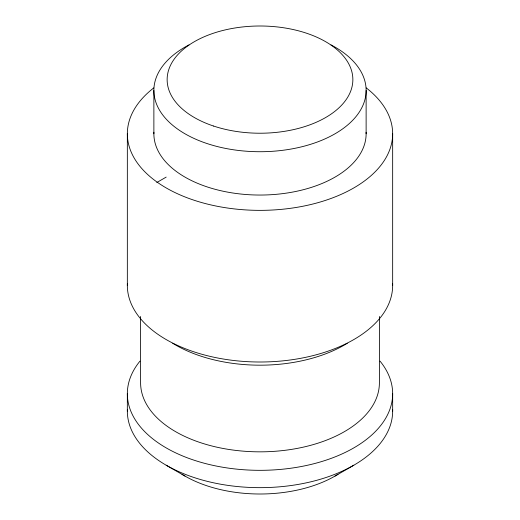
<?xml version="1.0" encoding="UTF-8"?>
<svg xmlns="http://www.w3.org/2000/svg" width="520" height="520" viewBox="0 0 520 520"><rect width="100%" height="100%" fill="white"/><g stroke="black" fill="none" stroke-linecap="round" stroke-linejoin="round"><path stroke-width="0.78" d="M156.812 182.514L166.192 177.099M335.043 476.053L353.808 465.225M166.192 465.225L184.958 476.053M392.659 133.77L392.659 285.415M392.659 393.731L392.659 411.067M379.392 316.492L379.392 382.902A119.392 68.933 0 0 1 260 451.834A119.392 68.933 0 0 1 140.608 382.902L140.608 316.492M366.125 90.448L366.125 133.77M153.875 90.448L153.875 133.77M127.341 133.77L127.341 285.415M127.341 393.731L127.341 411.067M392.632 283.887A132.659 76.59 0 0 1 260 362.005A132.659 76.59 0 0 1 127.367 283.887M347.301 343.272A119.392 68.933 0 0 1 172.698 343.272M366.204 87.88A132.659 76.59 0 0 1 349.232 190.444A132.659 76.59 0 0 1 170.768 190.444A132.659 76.59 0 0 1 153.797 87.88M337.987 474.286A106.126 61.276 0 0 1 182.013 474.286M331.038 44.922A106.126 61.276 0 0 1 336.336 133.016A106.126 61.276 0 0 1 183.664 133.016A106.126 61.276 0 0 1 188.962 44.922M366.093 132.256A106.126 61.276 0 0 1 260 195.046A106.126 61.276 0 0 1 153.907 132.256M392.632 409.532A132.659 76.59 0 0 1 260 487.656A132.659 76.59 0 0 1 127.367 409.532M380.042 361.134A132.659 76.59 0 0 1 260 470.327A132.659 76.59 0 0 1 139.958 361.134M213.571 126.041A92.859 53.612 0 0 0 352.859 79.612A92.859 53.612 0 0 0 213.571 33.182A92.859 53.612 0 0 0 213.571 126.041"/></g></svg>
